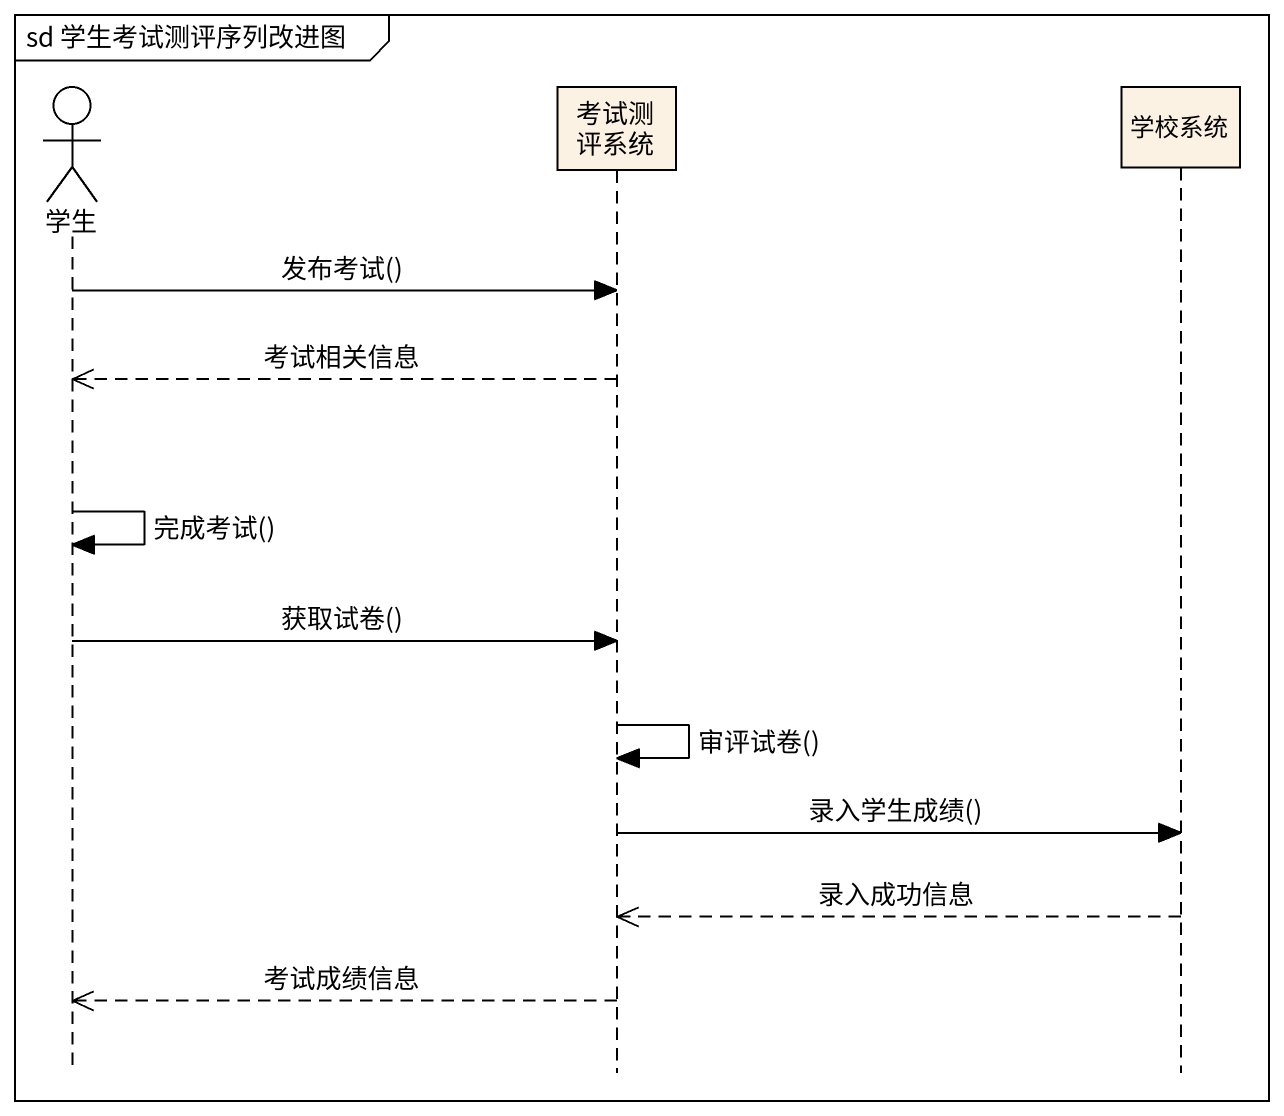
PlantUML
@startuml
mainframe sd 学生考试测评序列改进图
hide footbox
actor 学生
participant 考试测评系统
participant 学校系统

学生 -> 考试测评系统 : 发布考试()
考试测评系统 -->> 学生 : 考试相关信息
学生 -> 学生 : 完成考试()
学生 -> 考试测评系统 : 获取试卷()
考试测评系统 -> 考试测评系统 : 审评试卷()
考试测评系统 -> 学校系统 : 录入学生成绩()
学校系统 -->> 考试测评系统 : 录入成功信息
考试测评系统 -->> 学生 : 考试成绩信息
@enduml
